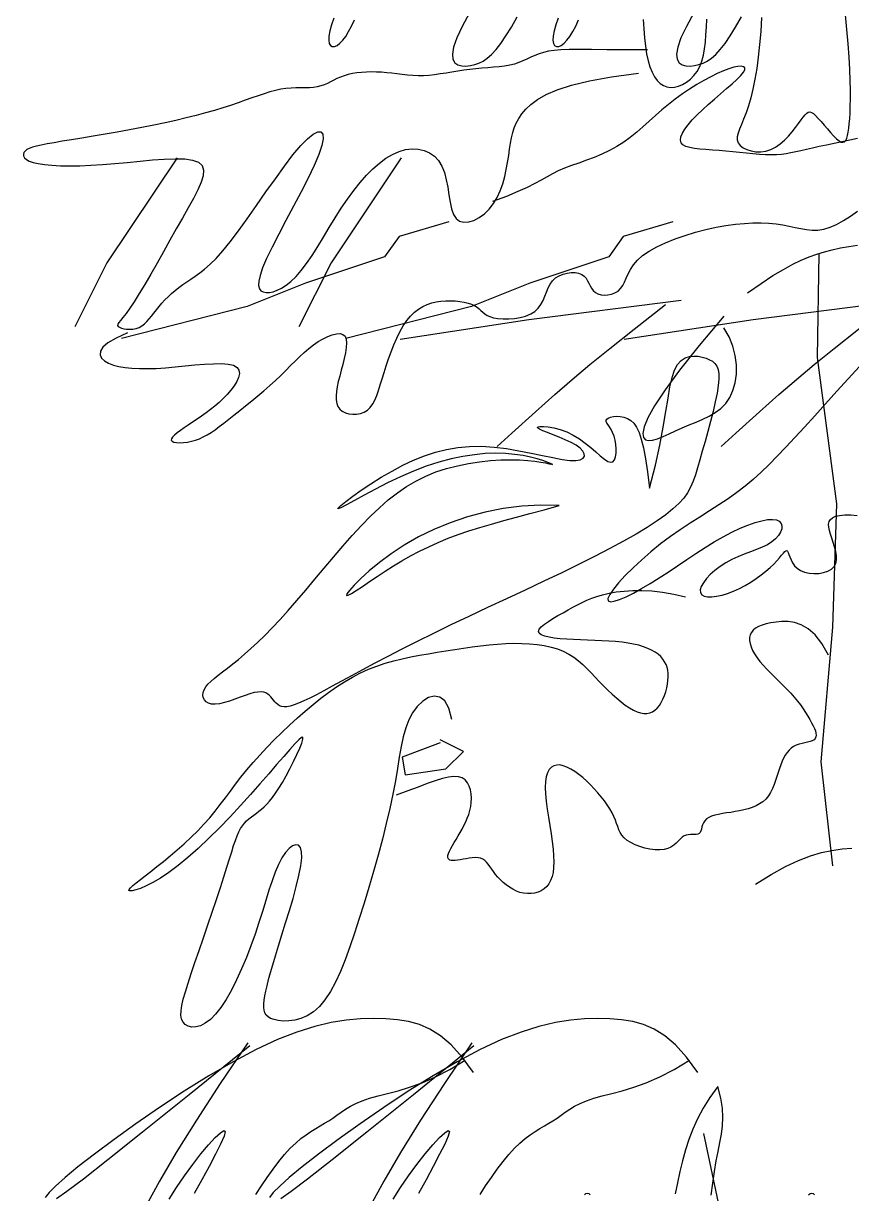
# Model space of a CAD drawing. Header units: inches. Extents: x -177 to 2825, y -2046 to -803.
# Drawn here: x 2221.1 to 2226.01, y -1225.18 to -1218.24 of the extents above; entities that cross this region are included whole.
import ezdxf

# ---------------------------------------------------------------- set-up
doc = ezdxf.new("R2010")
doc.units = ezdxf.units.IN
doc.header["$MEASUREMENT"] = 0

# ---------------------------------------------------------------- blocks, each defined once
blk = doc.blocks.new('A$C2C611E7A')
at = {"linetype": 'ByBlock'}
for points in [[(83.13, 824.41), (82.49, 822.59), (82.03, 820.97), (81.78, 819.59), (81.72, 818.47), (81.87, 817.64), (82.2, 817.1), (82.68, 816.83), (83.27, 816.85), (83.96, 817.12), (84.71, 817.67), (85.5, 818.47), (86.29, 819.51), (87.06, 820.8), (87.82, 822.29), (88.6, 823.95)], [(119.45, 825.79), (117.48, 822.21), (116.01, 819.12), (115.14, 816.65), (114.82, 814.76), (114.96, 813.38), (115.49, 812.43), (116.3, 811.86), (117.33, 811.6), (118.47, 811.57), (119.66, 811.7), (120.81, 811.95), (121.93, 812.34), (123.05, 812.9), (124.17, 813.67), (125.33, 814.69), (126.53, 816.01), (127.81, 817.64), (129.17, 819.64), (130.64, 822.03), (132.2, 824.74)], [(165.91, 824), (166.06, 821.52), (166.26, 819.15), (166.51, 816.92), (166.84, 814.87), (167.24, 813), (167.72, 811.36), (168.28, 809.93), (168.93, 808.71), (169.65, 807.72), (170.44, 806.93), (171.31, 806.36), (172.24, 806), (173.23, 805.84), (174.28, 805.9), (175.37, 806.15), (176.46, 806.6), (177.53, 807.23), (178.56, 808.03), (179.5, 809.01), (180.34, 810.15), (181.05, 811.44), (181.61, 812.88), (182.04, 814.46), (182.35, 816.17), (182.57, 818), (182.72, 819.95), (182.83, 822.01), (182.92, 824.16)], [(197.61, 824.59), (197.38, 820.84), (197.08, 817.3), (196.71, 813.98), (196.29, 810.89), (195.81, 808.03), (195.28, 805.4), (194.7, 803.02), (194.09, 800.9), (193.44, 799.02), (192.8, 797.37), (192.2, 795.93), (191.69, 794.68), (191.31, 793.58), (191.1, 792.62), (191.1, 791.77), (191.35, 791), (191.88, 790.3), (192.66, 789.69), (193.64, 789.19), (194.79, 788.82), (196.05, 788.61), (197.38, 788.58), (198.74, 788.77), (200.08, 789.18), (201.37, 789.83), (202.59, 790.69), (203.74, 791.7), (204.81, 792.81), (205.79, 793.96), (206.68, 795.09), (207.48, 796.16), (208.17, 797.12), (208.75, 797.91), (209.25, 798.53), (209.7, 798.97), (210.12, 799.22), (210.54, 799.28), (210.99, 799.15), (211.49, 798.82), (212.08, 798.29), (212.76, 797.56), (213.53, 796.68), (214.35, 795.71), (215.21, 794.71), (216.06, 793.73), (216.88, 792.84), (217.65, 792.08), (218.33, 791.52), (218.92, 791.21), (219.4, 791.14), (219.8, 791.29), (220.13, 791.65), (220.39, 792.21), (220.61, 792.95), (220.79, 793.85), (220.94, 794.91), (221.08, 796.1), (221.2, 797.46), (221.3, 799.01), (221.36, 800.78), (221.39, 802.8), (221.38, 805.11), (221.32, 807.71), (221.2, 810.66), (221.02, 813.96), (220.78, 817.54), (220.47, 821.35), (220.09, 825.29)], [(143.14, 824.41), (142.5, 822.59), (142.05, 820.97), (141.79, 819.59), (141.74, 818.47), (141.89, 817.64), (142.21, 817.1), (142.69, 816.83), (143.29, 816.85), (143.98, 817.12), (144.73, 817.67), (145.51, 818.47), (146.3, 819.51), (147.07, 820.8), (147.84, 822.29), (148.61, 823.95)], [(179.46, 825.79), (177.49, 822.21), (176.02, 819.12), (175.15, 816.65), (174.83, 814.76), (174.98, 813.38), (175.5, 812.43), (176.32, 811.86), (177.34, 811.6), (178.49, 811.57), (179.67, 811.7), (180.82, 811.95), (181.95, 812.34), (183.06, 812.9), (184.19, 813.67), (185.34, 814.69), (186.55, 816.01), (187.82, 817.64), (189.19, 819.64), (190.66, 822.03), (192.21, 824.74)], [(167.05, 815.88), (161.13, 815.9), (156.19, 815.93), (152.11, 815.97), (148.78, 815.99), (146.08, 815.98), (143.9, 815.91), (142.1, 815.78), (140.59, 815.56), (139.24, 815.24), (138.02, 814.85), (136.9, 814.39), (135.83, 813.91), (134.78, 813.41), (133.73, 812.93), (132.64, 812.49), (131.46, 812.11), (130.19, 811.81), (128.82, 811.57), (127.37, 811.39), (125.86, 811.25), (124.3, 811.12), (122.7, 810.99), (121.09, 810.85), (119.47, 810.68), (117.86, 810.46), (116.27, 810.21), (114.69, 809.95), (113.13, 809.68), (111.59, 809.44), (110.07, 809.23), (108.56, 809.07), (107.09, 808.98), (105.63, 808.98), (104.2, 809.04), (102.78, 809.15), (101.38, 809.29), (100, 809.46), (98.62, 809.63), (97.25, 809.78), (95.88, 809.9), (94.51, 809.97), (93.15, 809.99), (91.82, 809.96), (90.52, 809.88), (89.26, 809.74), (88.05, 809.55), (86.91, 809.3), (85.84, 808.98), (84.85, 808.62), (83.93, 808.21), (83.06, 807.77), (82.21, 807.34), (81.36, 806.93), (80.5, 806.55), (79.61, 806.23), (78.67, 805.99), (77.66, 805.84), (76.57, 805.76), (75.43, 805.73), (74.22, 805.71), (72.96, 805.69), (71.65, 805.64), (70.29, 805.53), (68.89, 805.34), (67.46, 805.04), (65.97, 804.65), (64.43, 804.17), (62.82, 803.63), (61.12, 803.03), (59.34, 802.39), (57.46, 801.72), (55.47, 801.04), (53.35, 800.36), (51.11, 799.68), (48.74, 799), (46.24, 798.32), (43.61, 797.66), (40.84, 797), (37.93, 796.34), (34.87, 795.7), (31.68, 795.08), (28.4, 794.47), (25.1, 793.88), (21.84, 793.31), (18.67, 792.78), (15.66, 792.28), (12.87, 791.82), (10.37, 791.41), (8.19, 791.04), (6.32, 790.71), (4.76, 790.4), (3.46, 790.11), (2.4, 789.81), (1.57, 789.5), (0.93, 789.17), (0.46, 788.8), (0.14, 788.39), (0, 787.95), (0.05, 787.48), (0.31, 787.01), (0.81, 786.56), (1.58, 786.13), (2.62, 785.75), (3.98, 785.42), (5.65, 785.16), (7.63, 784.98), (9.89, 784.87), (12.4, 784.83), (15.14, 784.87), (18.07, 784.98), (21.18, 785.16), (24.44, 785.42), (27.81, 785.74), (31.21, 786.08), (34.54, 786.4), (37.71, 786.64), (40.62, 786.75), (43.18, 786.68), (45.29, 786.39), (46.86, 785.81), (47.83, 784.91), (48.23, 783.71), (48.13, 782.2), (47.6, 780.42), (46.71, 778.38), (45.53, 776.09), (44.12, 773.57), (42.56, 770.84), (40.91, 767.92), (39.21, 764.88), (37.48, 761.81), (35.77, 758.76), (34.1, 755.83), (32.5, 753.08), (31.01, 750.59), (29.66, 748.44), (28.47, 746.69), (27.46, 745.3), (26.63, 744.22), (25.99, 743.41), (25.54, 742.82), (25.28, 742.38), (25.21, 742.06), (25.36, 741.8), (25.7, 741.57), (26.21, 741.36), (26.87, 741.19), (27.62, 741.09), (28.44, 741.05), (29.3, 741.11), (30.15, 741.26), (30.96, 741.54), (31.71, 741.95), (32.4, 742.47), (33.05, 743.1), (33.68, 743.8), (34.3, 744.58), (34.94, 745.4), (35.6, 746.26), (36.31, 747.14), (37.07, 748.02), (37.89, 748.89), (38.76, 749.76), (39.68, 750.61), (40.64, 751.44), (41.64, 752.25), (42.67, 753.03), (43.74, 753.78), (44.83, 754.51), (45.97, 755.27), (47.19, 756.13), (48.51, 757.17), (49.96, 758.45), (51.56, 760.04), (53.35, 762.02), (55.34, 764.46), (57.54, 767.38), (59.92, 770.68), (62.41, 774.22), (64.93, 777.83), (67.44, 781.39), (69.87, 784.74), (72.16, 787.74), (74.24, 790.24), (76.05, 792.11), (77.58, 793.35), (78.78, 793.96), (79.63, 793.95), (80.11, 793.33), (80.2, 792.1), (79.85, 790.29), (79.06, 787.89), (77.81, 784.94), (76.2, 781.56), (74.34, 777.89), (72.33, 774.06), (70.29, 770.22), (68.34, 766.51), (66.57, 763.06), (65.11, 760.03), (64.04, 757.51), (63.35, 755.49), (63, 753.92), (62.95, 752.74), (63.16, 751.9), (63.59, 751.35), (64.21, 751.04), (64.98, 750.92), (65.87, 750.94), (66.85, 751.12), (67.93, 751.48), (69.09, 752.04), (70.32, 752.83), (71.62, 753.86), (72.97, 755.17), (74.37, 756.77), (75.8, 758.68), (77.27, 760.85), (78.78, 763.21), (80.32, 765.71), (81.88, 768.29), (83.48, 770.89), (85.1, 773.45), (86.75, 775.91), (88.43, 778.22), (90.12, 780.36), (91.83, 782.31), (93.56, 784.05), (95.3, 785.57), (97.05, 786.86), (98.81, 787.9), (100.57, 788.67), (102.32, 789.17), (104.05, 789.38), (105.71, 789.31), (107.28, 788.97), (108.73, 788.34), (110.03, 787.43), (111.14, 786.24), (112.04, 784.77), (112.71, 783.03), (113.2, 781.11), (113.57, 779.08), (113.88, 777.05), (114.2, 775.11), (114.59, 773.34), (115.11, 771.84), (115.82, 770.71), (116.77, 770), (117.92, 769.71), (119.21, 769.8), (120.59, 770.23), (122.01, 770.98), (123.39, 772.01), (124.69, 773.27), (125.86, 774.74), (126.84, 776.38), (127.65, 778.16), (128.31, 780.02), (128.84, 781.94), (129.27, 783.86), (129.62, 785.76), (129.9, 787.6), (130.16, 789.32), (130.4, 790.92), (130.67, 792.38), (130.98, 793.76), (131.39, 795.05), (131.91, 796.3), (132.59, 797.53), (133.45, 798.75), (134.53, 800), (135.87, 801.29), (137.62, 802.6), (139.91, 803.92), (142.89, 805.21), (146.72, 806.45), (151.53, 807.62), (157.47, 808.69), (164.7, 809.64)], [(27.83, 740.11), (24.79, 738.7), (22.64, 737.4), (21.28, 736.21), (20.61, 735.14), (20.52, 734.17), (20.93, 733.33), (21.73, 732.59), (22.81, 731.97), (24.11, 731.47), (25.58, 731.07), (27.23, 730.79), (29.06, 730.6), (31.06, 730.5), (33.22, 730.5), (35.53, 730.58), (38, 730.74), (40.6, 730.96), (43.27, 731.22), (45.93, 731.48), (48.49, 731.7), (50.89, 731.83), (53.03, 731.85), (54.84, 731.72), (56.25, 731.39), (57.19, 730.84), (57.69, 730.09), (57.81, 729.19), (57.6, 728.16), (57.12, 727.05), (56.41, 725.89), (55.54, 724.72), (54.55, 723.57), (53.5, 722.48), (52.39, 721.44), (51.25, 720.46), (50.07, 719.52), (48.88, 718.63), (47.68, 717.77), (46.48, 716.95), (45.3, 716.15), (44.14, 715.39), (43.05, 714.65), (42.04, 713.95), (41.16, 713.3), (40.44, 712.71), (39.91, 712.18), (39.61, 711.72), (39.56, 711.34), (39.8, 711.04), (40.29, 710.82), (40.98, 710.69), (41.85, 710.65), (42.83, 710.69), (43.89, 710.82), (44.99, 711.04), (46.08, 711.34), (47.14, 711.72), (48.16, 712.19), (49.18, 712.75), (50.22, 713.4), (51.29, 714.14), (52.42, 714.98), (53.63, 715.91), (54.95, 716.93), (56.37, 718.05), (57.89, 719.26), (59.48, 720.53), (61.1, 721.85), (62.74, 723.21), (64.37, 724.59), (65.95, 725.97), (67.46, 727.35), (68.88, 728.7), (70.22, 730.03), (71.5, 731.31), (72.74, 732.54), (73.95, 733.72), (75.16, 734.84), (76.38, 735.89), (77.63, 736.85), (78.92, 737.73), (80.22, 738.5), (81.49, 739.13), (82.69, 739.59), (83.8, 739.85), (84.76, 739.89), (85.54, 739.68), (86.1, 739.2), (86.42, 738.42), (86.52, 737.38), (86.44, 736.14), (86.21, 734.74), (85.89, 733.23), (85.49, 731.65), (85.08, 730.07), (84.67, 728.52), (84.3, 727.05), (84.01, 725.67), (83.8, 724.39), (83.69, 723.22), (83.7, 722.15), (83.86, 721.2), (84.17, 720.37), (84.67, 719.67), (85.34, 719.1), (86.18, 718.68), (87.12, 718.4), (88.14, 718.27), (89.18, 718.3), (90.22, 718.5), (91.2, 718.86), (92.1, 719.41), (92.86, 720.13), (93.52, 721.03), (94.09, 722.09), (94.61, 723.3), (95.08, 724.65), (95.54, 726.13), (96.02, 727.73), (96.53, 729.43), (97.1, 731.23), (97.72, 733.09), (98.41, 734.97), (99.15, 736.84), (99.95, 738.65), (100.8, 740.36), (101.7, 741.95), (102.65, 743.36), (103.66, 744.58), (104.7, 745.61), (105.79, 746.45), (106.92, 747.14), (108.09, 747.68), (109.29, 748.09), (110.52, 748.38), (111.78, 748.57), (113.06, 748.68), (114.34, 748.7), (115.6, 748.65), (116.81, 748.52), (117.96, 748.33), (119.02, 748.08), (119.96, 747.77), (120.77, 747.4), (121.44, 746.99), (121.99, 746.54), (122.49, 746.08), (122.97, 745.63), (123.5, 745.19), (124.13, 744.78), (124.9, 744.43), (125.86, 744.15), (127.04, 743.95), (128.41, 743.84), (129.9, 743.85), (131.45, 743.97), (132.98, 744.22), (134.45, 744.6), (135.79, 745.14), (136.94, 745.84), (137.84, 746.7), (138.55, 747.69), (139.11, 748.77), (139.58, 749.89), (140.01, 751.02), (140.46, 752.12), (140.98, 753.14), (141.63, 754.04), (142.45, 754.79), (143.4, 755.39), (144.45, 755.82), (145.54, 756.11), (146.63, 756.24), (147.68, 756.22), (148.63, 756.05), (149.45, 755.73), (150.1, 755.28), (150.61, 754.71), (151.02, 754.06), (151.37, 753.37), (151.72, 752.68), (152.09, 752.02), (152.54, 751.42), (153.1, 750.92), (153.81, 750.54), (154.64, 750.31), (155.54, 750.22), (156.49, 750.26), (157.44, 750.46), (158.34, 750.81), (159.17, 751.3), (159.88, 751.96), (160.45, 752.77), (160.92, 753.71), (161.38, 754.76), (161.88, 755.9), (162.5, 757.09), (163.31, 758.33), (164.36, 759.58), (165.75, 760.81), (167.49, 762.01), (169.57, 763.16), (171.92, 764.25), (174.46, 765.27), (177.15, 766.2), (179.91, 767.04), (182.7, 767.76), (185.43, 768.36), (188.06, 768.83), (190.58, 769.18), (192.99, 769.4), (195.29, 769.52), (197.46, 769.53), (199.52, 769.44), (201.47, 769.27), (203.29, 769.01), (204.99, 768.69), (206.6, 768.34), (208.15, 768.02), (209.66, 767.76), (211.16, 767.62), (212.69, 767.64), (214.27, 767.87), (215.93, 768.36), (217.69, 769.14), (219.53, 770.16), (221.4, 771.38), (223.28, 772.72)], [(223.26, 792.15), (221.19, 791.72), (219.09, 791.28), (217, 790.84), (214.97, 790.41), (213.03, 789.99), (211.24, 789.58), (209.61, 789.21), (208.13, 788.86), (206.76, 788.55), (205.45, 788.28), (204.18, 788.06), (202.9, 787.9), (201.57, 787.8), (200.16, 787.76), (198.63, 787.8), (197.01, 787.89), (195.3, 788.03), (193.53, 788.2), (191.71, 788.39), (189.87, 788.59), (188.03, 788.77), (186.21, 788.93), (184.43, 789.07), (182.72, 789.19), (181.11, 789.32), (179.66, 789.49), (178.39, 789.72), (177.34, 790.03), (176.54, 790.46), (176.04, 791.02), (175.86, 791.73), (175.99, 792.58), (176.39, 793.57), (177.05, 794.66), (177.95, 795.86), (179.05, 797.13), (180.33, 798.48), (181.78, 799.87), (183.35, 801.3), (184.99, 802.74), (186.64, 804.15), (188.23, 805.52), (189.7, 806.8), (190.98, 807.98), (192.01, 809.02), (192.73, 809.9), (193.08, 810.58), (193.08, 811.07), (192.77, 811.38), (192.16, 811.51), (191.29, 811.46), (190.18, 811.23), (188.87, 810.84), (187.38, 810.29), (185.75, 809.57), (184, 808.72), (182.16, 807.73), (180.26, 806.62), (178.33, 805.42), (176.4, 804.12), (174.5, 802.74), (172.65, 801.3), (170.88, 799.82), (169.17, 798.31), (167.5, 796.79), (165.84, 795.3), (164.17, 793.85), (162.46, 792.46), (160.69, 791.16), (158.84, 789.98), (156.88, 788.92), (154.85, 787.97), (152.79, 787.11), (150.72, 786.33), (148.69, 785.59), (146.74, 784.89), (144.89, 784.18), (143.19, 783.47), (141.65, 782.71), (140.17, 781.91), (138.62, 781.04), (136.89, 780.1), (134.84, 779.06), (132.36, 777.92), (129.32, 776.66), (125.6, 775.26)], [(41.13, 786.98), (22.36, 758.86), (13.75, 741.67)], [(101.14, 786.98), (82.37, 758.86), (73.77, 741.67)], [(113.86, 769.79), (100.57, 765.89), (96.66, 760.42), (75.54, 753.39), (59.9, 747.14), (26.27, 738.55)], [(173.88, 769.79), (160.58, 765.89), (156.67, 760.42), (135.56, 753.39), (119.91, 747.14), (86.28, 738.55)], [(193.8, 750.84), (197.46, 753.34), (200.65, 755.41), (203.47, 757.1), (205.97, 758.47), (208.24, 759.57), (210.36, 760.45), (212.39, 761.18), (214.43, 761.8), (216.52, 762.36), (218.69, 762.85), (220.94, 763.26), (223.27, 763.58)], [(216.67, 597.28), (213.58, 625.14), (216.67, 661.25), (217.71, 694.27), (212.54, 733.48), (213.06, 761.38)], [(223.78, 731.11), (220.79, 727.79), (217.76, 724.43), (214.76, 721.11), (211.84, 717.89), (209.06, 714.84), (206.49, 712.03), (204.08, 709.43), (201.8, 707.04), (199.62, 704.82), (197.48, 702.76), (195.35, 700.83), (193.19, 699.01), (190.96, 697.28), (188.62, 695.61), (186.18, 693.98), (183.67, 692.36), (181.1, 690.73), (178.48, 689.06), (175.85, 687.32), (173.21, 685.49), (170.58, 683.54), (168, 681.46), (165.52, 679.3), (163.2, 677.14), (161.12, 675.06), (159.34, 673.12), (157.93, 671.41), (156.95, 669.99), (156.48, 668.93), (156.56, 668.3), (157.15, 668.06), (158.18, 668.19), (159.59, 668.65), (161.33, 669.39), (163.31, 670.37), (165.49, 671.57), (167.8, 672.93), (170.18, 674.42), (172.61, 676.01), (175.07, 677.66), (177.55, 679.32), (180.03, 680.97), (182.49, 682.57), (184.92, 684.07), (187.3, 685.45), (189.61, 686.67), (191.83, 687.72), (193.93, 688.59), (195.87, 689.28), (197.64, 689.76), (199.2, 690.05), (200.52, 690.12), (201.58, 689.97), (202.35, 689.6), (202.83, 689.05), (203.04, 688.35), (202.99, 687.54), (202.69, 686.66), (202.14, 685.77), (201.36, 684.88), (200.36, 684.06), (199.15, 683.32), (197.76, 682.65), (196.25, 682.02), (194.63, 681.41), (192.96, 680.78), (191.27, 680.1), (189.61, 679.35), (188, 678.49), (186.48, 677.52), (185.1, 676.46), (183.87, 675.35), (182.84, 674.23), (182.02, 673.15), (181.46, 672.14), (181.18, 671.24), (181.21, 670.5), (181.57, 669.94), (182.23, 669.57), (183.14, 669.38), (184.27, 669.36), (185.58, 669.51), (187.01, 669.81), (188.52, 670.26), (190.08, 670.84), (191.65, 671.56), (193.19, 672.38), (194.69, 673.28), (196.14, 674.23), (197.49, 675.22), (198.75, 676.22), (199.89, 677.21), (200.88, 678.15), (201.72, 679.02), (202.41, 679.82), (202.97, 680.5), (203.43, 681.06), (203.79, 681.47), (204.09, 681.72), (204.33, 681.78), (204.54, 681.63), (204.73, 681.26), (204.93, 680.71), (205.18, 680.04), (205.49, 679.28), (205.91, 678.49), (206.45, 677.71), (207.14, 677), (208.02, 676.41), (209.09, 675.97), (210.31, 675.69), (211.62, 675.58), (212.94, 675.63), (214.21, 675.84), (215.36, 676.21), (216.34, 676.75), (217.07, 677.45), (217.51, 678.31), (217.69, 679.3), (217.66, 680.39), (217.46, 681.54), (217.15, 682.72), (216.78, 683.91), (216.39, 685.06), (216.03, 686.15), (215.75, 687.14), (215.58, 688.04), (215.54, 688.83), (215.68, 689.52), (216.01, 690.1), (216.57, 690.57), (217.38, 690.94), (218.47, 691.19), (219.85, 691.32), (221.46, 691.32), (223.21, 691.14)], [(176.04, 748.75), (135.29, 743.54), (100.82, 738.32)], [(126.79, 709.65), (130.74, 713.24), (137.04, 718.95), (142.24, 723.58), (146.91, 727.62), (151.64, 731.57), (156.99, 735.91), (163.53, 741.12), (171.86, 747.71)], [(236.05, 748.75), (195.31, 743.54), (160.83, 738.32)], [(186.81, 709.65), (190.75, 713.24), (197.05, 718.95), (202.26, 723.58), (206.93, 727.62), (211.65, 731.57), (217, 735.91), (223.55, 741.12), (231.87, 747.71)], [(187.53, 744.58), (180.86, 736.68), (175.66, 730.13), (171.75, 724.8), (168.97, 720.56), (167.17, 717.29), (166.19, 714.87), (165.86, 713.16), (166.02, 712.06), (166.54, 711.44), (167.36, 711.22), (168.44, 711.34), (169.73, 711.73), (171.22, 712.33), (172.84, 713.06), (174.58, 713.86), (176.38, 714.67), (178.22, 715.43), (180.06, 716.16), (181.86, 716.93), (183.59, 717.77), (185.21, 718.72), (186.69, 719.84), (188, 721.17), (189.09, 722.75), (189.95, 724.62), (190.54, 726.74), (190.85, 729.04), (190.86, 731.48), (190.55, 734), (189.9, 736.54), (188.9, 739.04), (187.53, 741.45)], [(167.64, 698.51), (169.19, 704.61), (170.38, 710.04), (171.29, 714.83), (171.99, 719.01), (172.56, 722.59), (173.08, 725.62), (173.63, 728.1), (174.28, 730.08), (175.1, 731.58), (176.07, 732.66), (177.14, 733.36), (178.28, 733.75), (179.45, 733.88), (180.61, 733.81), (181.72, 733.59), (182.76, 733.27), (183.67, 732.9), (184.46, 732.46), (185.1, 731.9), (185.61, 731.19), (185.96, 730.28), (186.15, 729.13), (186.17, 727.71), (186.01, 725.98), (185.68, 723.91), (185.2, 721.57), (184.61, 719.03), (183.93, 716.36), (183.2, 713.66), (182.46, 710.99), (181.73, 708.43), (181.06, 706.06), (180.46, 703.94), (179.89, 702.05), (179.29, 700.33), (178.6, 698.75), (177.78, 697.27), (176.75, 695.83), (175.48, 694.39), (173.89, 692.91), (171.95, 691.35), (169.65, 689.71), (167, 687.98), (164, 686.17), (160.67, 684.27), (157.01, 682.29), (153.03, 680.22), (148.73, 678.07), (144.15, 675.83), (139.33, 673.53), (134.35, 671.19), (129.3, 668.82), (124.23, 666.46), (119.24, 664.12), (114.39, 661.82), (109.76, 659.58), (105.41, 657.43), (101.34, 655.37), (97.56, 653.41), (94.05, 651.56), (90.81, 649.82), (87.84, 648.21), (85.11, 646.73), (82.65, 645.39), (80.42, 644.19), (78.42, 643.14), (76.64, 642.24), (75.07, 641.48), (73.68, 640.87), (72.47, 640.41), (71.42, 640.09), (70.52, 639.92), (69.76, 639.89), (69.11, 639.99), (68.55, 640.2), (68.08, 640.49), (67.67, 640.85), (67.3, 641.26), (66.95, 641.69), (66.61, 642.13), (66.26, 642.56), (65.88, 642.96), (65.44, 643.31), (64.93, 643.6), (64.33, 643.8), (63.62, 643.89), (62.78, 643.86), (61.79, 643.7), (60.64, 643.38), (59.35, 642.95), (57.99, 642.45), (56.57, 641.94), (55.16, 641.44), (53.8, 641.02), (52.51, 640.72), (51.36, 640.57), (50.37, 640.62), (49.55, 640.85), (48.91, 641.23), (48.44, 641.74), (48.15, 642.35), (48.04, 643.02), (48.11, 643.74), (48.36, 644.48), (48.79, 645.21), (49.4, 645.94), (50.17, 646.69), (51.08, 647.49), (52.14, 648.34), (53.33, 649.25), (54.64, 650.26), (56.05, 651.38), (57.57, 652.61), (59.18, 653.98), (60.89, 655.5), (62.7, 657.17), (64.61, 659.02), (66.61, 661.04), (68.71, 663.27), (70.91, 665.7), (73.21, 668.34), (75.58, 671.14), (78.02, 674.06), (80.49, 677.04), (83, 680.03), (85.51, 682.96), (88, 685.8), (90.47, 688.48), (92.89, 690.97), (95.29, 693.25), (97.68, 695.33), (100.1, 697.21), (102.55, 698.89), (105.08, 700.38), (107.69, 701.69), (110.41, 702.81), (113.26, 703.74), (116.19, 704.5), (119.15, 705.11), (122.11, 705.56), (125, 705.87), (127.79, 706.05), (130.41, 706.11), (132.83, 706.06), (135, 705.92), (136.89, 705.71), (138.49, 705.47), (139.79, 705.23), (140.76, 705.02), (141.39, 704.87), (141.67, 704.82), (141.56, 704.89), (141.08, 705.11), (140.23, 705.45), (139.05, 705.86), (137.56, 706.32), (135.78, 706.78), (133.76, 707.2), (131.5, 707.53), (129.05, 707.75), (126.43, 707.82), (123.64, 707.72), (120.72, 707.44), (117.66, 706.97), (114.49, 706.31), (111.21, 705.45), (107.85, 704.37), (104.41, 703.07), (100.93, 701.55), (97.5, 699.9), (94.23, 698.23), (91.23, 696.62), (88.62, 695.18), (86.51, 694.02), (85, 693.23), (84.21, 692.91), (84.22, 693.13), (84.95, 693.84), (86.3, 694.93), (88.17, 696.33), (90.45, 697.93), (93.03, 699.65), (95.81, 701.39), (98.68, 703.07), (101.56, 704.6), (104.44, 705.95), (107.34, 707.12), (110.28, 708.09), (113.26, 708.85), (116.31, 709.38), (119.44, 709.67), (122.66, 709.71), (125.98, 709.48), (129.34, 709.06), (132.66, 708.5), (135.88, 707.87), (138.92, 707.23), (141.71, 706.65), (144.18, 706.19), (146.26, 705.93), (147.89, 705.91), (149.07, 706.1), (149.83, 706.49), (150.18, 707.02), (150.15, 707.67), (149.76, 708.4), (149.02, 709.18), (147.95, 709.97), (146.6, 710.73), (145.04, 711.47), (143.4, 712.16), (141.78, 712.8), (140.28, 713.38), (139.02, 713.88), (138.11, 714.31), (137.65, 714.65), (137.73, 714.89), (138.28, 715.03), (139.23, 715.03), (140.51, 714.9), (142.02, 714.61), (143.68, 714.16), (145.43, 713.53), (147.17, 712.7), (148.84, 711.68), (150.41, 710.54), (151.87, 709.34), (153.21, 708.18), (154.43, 707.12), (155.51, 706.26), (156.44, 705.66), (157.21, 705.41), (157.81, 705.56), (158.25, 706.07), (158.54, 706.86), (158.69, 707.85), (158.71, 708.98), (158.62, 710.17), (158.42, 711.35), (158.12, 712.44), (157.74, 713.39), (157.32, 714.2), (156.89, 714.88), (156.51, 715.45), (156.2, 715.93), (156.01, 716.34), (155.99, 716.69), (156.16, 717), (156.57, 717.27), (157.18, 717.5), (157.95, 717.66), (158.83, 717.73), (159.78, 717.68), (160.76, 717.49), (161.72, 717.14), (162.62, 716.61), (163.42, 715.86), (164.14, 714.82), (164.79, 713.43), (165.39, 711.61), (165.96, 709.28), (166.51, 706.37), (167.06, 702.81), (167.64, 698.51)], [(143.39, 693.82), (138.39, 693.92), (133.4, 693.64), (128.45, 693), (123.58, 692.04), (118.84, 690.78), (114.27, 689.23), (109.9, 687.44), (105.78, 685.42), (101.95, 683.21), (98.44, 680.9), (95.31, 678.57), (92.58, 676.33), (90.3, 674.27), (88.51, 672.49), (87.25, 671.07), (86.56, 670.13), (86.46, 669.71), (86.9, 669.78), (87.81, 670.26), (89.11, 671.09), (90.74, 672.17), (92.62, 673.44), (94.68, 674.82), (96.85, 676.24), (99.07, 677.64), (101.34, 679), (103.66, 680.31), (106.04, 681.57), (108.5, 682.79), (111.04, 683.94), (113.67, 685.04), (116.41, 686.07), (119.25, 687.05), (122.22, 687.97), (125.32, 688.87), (128.58, 689.78), (132, 690.7), (135.6, 691.67), (139.39, 692.7), (143.39, 693.82)], [(114.67, 636.54), (113.9, 639.51), (112.8, 641.46), (111.47, 642.51), (109.99, 642.77), (108.43, 642.36), (106.89, 641.41), (105.44, 640.01), (104.18, 638.3), (103.15, 636.37), (102.34, 634.23), (101.68, 631.86), (101.12, 629.28), (100.62, 626.45), (100.12, 623.39), (99.56, 620.07), (98.9, 616.49), (98.09, 612.66), (97.15, 608.61), (96.09, 604.41), (94.94, 600.12), (93.72, 595.79), (92.47, 591.48), (91.18, 587.25), (89.9, 583.16), (88.64, 579.26), (87.39, 575.58), (86.13, 572.15), (84.85, 568.99), (83.54, 566.13), (82.17, 563.59), (80.73, 561.41), (79.22, 559.6), (77.61, 558.18), (75.95, 557.12), (74.27, 556.39), (72.62, 555.93), (71.03, 555.72), (69.56, 555.7), (68.23, 555.83), (67.09, 556.08), (66.18, 556.41), (65.48, 556.82), (64.96, 557.32), (64.62, 557.9), (64.42, 558.59), (64.34, 559.38), (64.37, 560.28), (64.49, 561.29), (64.66, 562.43), (64.91, 563.71), (65.24, 565.17), (65.64, 566.82), (66.14, 568.69), (66.74, 570.81), (67.45, 573.19), (68.27, 575.87), (69.2, 578.84), (70.2, 582.03), (71.21, 585.31), (72.18, 588.58), (73.05, 591.74), (73.77, 594.67), (74.28, 597.28), (74.52, 599.44), (74.47, 601.07), (74.15, 602.18), (73.6, 602.8), (72.88, 602.95), (72.03, 602.66), (71.1, 601.96), (70.13, 600.88), (69.18, 599.44), (68.28, 597.67), (67.42, 595.6), (66.58, 593.28), (65.74, 590.73), (64.89, 587.99), (63.99, 585.1), (63.04, 582.09), (62.01, 579), (60.89, 575.86), (59.68, 572.73), (58.41, 569.67), (57.07, 566.74), (55.7, 564), (54.29, 561.51), (52.87, 559.33), (51.45, 557.51), (50.04, 556.11), (48.67, 555.1), (47.37, 554.45), (46.16, 554.13), (45.06, 554.1), (44.1, 554.33), (43.31, 554.78), (42.72, 555.43), (42.34, 556.25), (42.17, 557.25), (42.19, 558.45), (42.41, 559.89), (42.8, 561.58), (43.36, 563.56), (44.07, 565.84), (44.93, 568.45), (45.92, 571.4), (47.01, 574.6), (48.17, 577.99), (49.35, 581.45), (50.53, 584.91), (51.66, 588.28), (52.72, 591.46), (53.67, 594.36), (54.48, 596.92), (55.17, 599.14), (55.76, 601.06), (56.27, 602.71), (56.74, 604.12), (57.19, 605.33), (57.63, 606.36), (58.1, 607.25), (58.61, 608.03), (59.17, 608.71), (59.76, 609.33), (60.38, 609.89), (61.03, 610.41), (61.69, 610.91), (62.37, 611.41), (63.05, 611.94), (63.74, 612.5), (64.43, 613.12), (65.15, 613.83), (65.89, 614.65), (66.66, 615.62), (67.49, 616.75), (68.37, 618.08), (69.31, 619.62), (70.31, 621.38), (71.34, 623.29), (72.32, 625.22), (73.22, 627.09), (73.97, 628.78), (74.52, 630.18), (74.81, 631.2), (74.78, 631.73), (74.41, 631.68), (73.69, 631.09), (72.64, 630.01), (71.3, 628.5), (69.67, 626.62), (67.78, 624.4), (65.66, 621.92), (63.31, 619.23), (60.78, 616.38), (58.09, 613.43), (55.31, 610.45), (52.46, 607.51), (49.6, 604.66), (46.78, 601.98), (44.03, 599.52), (41.41, 597.35), (38.96, 595.53), (36.7, 594.03), (34.66, 592.83), (32.86, 591.92), (31.32, 591.26), (30.07, 590.84), (29.12, 590.62), (28.51, 590.58), (28.24, 590.71), (28.3, 590.99), (28.67, 591.43), (29.31, 592.02), (30.2, 592.75), (31.31, 593.62), (32.63, 594.64), (34.11, 595.79), (35.75, 597.08), (37.49, 598.48), (39.31, 599.98), (41.17, 601.57), (43.04, 603.22), (44.87, 604.93), (46.65, 606.67), (48.32, 608.42), (49.87, 610.18), (51.32, 611.94), (52.71, 613.72), (54.06, 615.52), (55.41, 617.34), (56.79, 619.19), (58.24, 621.07), (59.79, 623), (61.47, 624.98), (63.26, 626.98), (65.16, 629.01), (67.13, 631.03), (69.16, 633.03), (71.23, 635), (73.33, 636.91), (75.44, 638.76), (77.53, 640.52), (79.62, 642.19), (81.71, 643.76), (83.81, 645.23), (85.92, 646.59), (88.05, 647.84), (90.2, 648.96), (92.38, 649.95), (94.6, 650.82), (96.85, 651.56), (99.12, 652.21), (101.42, 652.77), (103.74, 653.26), (106.07, 653.71), (108.42, 654.12), (110.76, 654.51), (113.11, 654.9), (115.45, 655.28), (117.78, 655.64), (120.1, 655.98), (122.4, 656.27), (124.67, 656.53), (126.92, 656.72), (129.14, 656.85), (131.32, 656.91), (133.45, 656.9), (135.52, 656.79), (137.52, 656.59), (139.43, 656.3), (141.24, 655.9), (142.94, 655.4), (144.52, 654.77), (145.97, 654.03), (147.31, 653.18), (148.56, 652.24), (149.74, 651.22), (150.86, 650.15), (151.96, 649.02), (153.06, 647.87), (154.17, 646.7), (155.31, 645.53), (156.47, 644.38), (157.65, 643.27), (158.83, 642.22), (159.99, 641.25), (161.13, 640.38), (162.24, 639.63), (163.29, 639.02), (164.29, 638.56), (165.23, 638.26), (166.1, 638.11), (166.93, 638.11), (167.69, 638.25), (168.41, 638.54), (169.07, 638.97), (169.68, 639.54), (170.24, 640.24), (170.75, 641.05), (171.21, 641.94), (171.6, 642.91), (171.94, 643.91), (172.21, 644.94), (172.41, 645.96), (172.55, 646.96), (172.61, 647.91), (172.59, 648.82), (172.49, 649.68), (172.3, 650.49), (172.03, 651.26), (171.65, 651.99), (171.17, 652.69), (170.59, 653.34), (169.9, 653.96), (169.1, 654.53), (168.18, 655.07), (167.15, 655.55), (166.01, 655.99), (164.75, 656.38), (163.36, 656.71), (161.86, 656.99), (160.24, 657.2), (158.51, 657.37), (156.71, 657.49), (154.85, 657.59), (152.96, 657.67), (151.04, 657.74), (149.14, 657.81), (147.26, 657.9), (145.43, 658.01), (143.7, 658.15), (142.11, 658.33), (140.71, 658.56), (139.54, 658.85), (138.64, 659.2), (138.07, 659.61), (137.87, 660.11), (138.07, 660.69), (138.62, 661.33), (139.46, 662.04), (140.53, 662.78), (141.76, 663.55), (143.1, 664.32), (144.47, 665.09), (145.83, 665.84), (147.11, 666.55), (148.34, 667.23), (149.57, 667.86), (150.81, 668.45), (152.12, 668.99), (153.52, 669.49), (155.06, 669.94), (156.78, 670.33), (158.69, 670.66), (160.8, 670.92), (163.1, 671.07), (165.59, 671.09), (168.26, 670.95), (171.09, 670.63), (174.09, 670.11), (177.24, 669.35)], [(215.56, 653.73), (213.77, 656.82), (211.93, 659.14), (210.08, 660.79), (208.23, 661.87), (206.42, 662.48), (204.68, 662.74), (203.02, 662.74), (201.49, 662.58), (200.09, 662.36), (198.85, 662.09), (197.75, 661.76), (196.81, 661.38), (196.02, 660.93), (195.38, 660.42), (194.9, 659.85), (194.58, 659.2), (194.41, 658.48), (194.4, 657.7), (194.53, 656.85), (194.81, 655.96), (195.21, 655.02), (195.75, 654.05), (196.41, 653.06), (197.18, 652.04), (198.07, 651.01), (199.04, 649.96), (200.07, 648.91), (201.14, 647.85), (202.24, 646.79), (203.33, 645.72), (204.39, 644.65), (205.4, 643.57), (206.34, 642.5), (207.21, 641.44), (208.01, 640.39), (208.74, 639.36), (209.4, 638.36), (210, 637.4), (210.53, 636.49), (211, 635.63), (211.41, 634.83), (211.75, 634.1), (212, 633.42), (212.16, 632.82), (212.22, 632.28), (212.16, 631.81), (211.97, 631.4), (211.65, 631.08), (211.19, 630.82), (210.62, 630.61), (209.94, 630.43), (209.21, 630.26), (208.44, 630.08), (207.66, 629.87), (206.9, 629.6), (206.18, 629.25), (205.53, 628.81), (204.95, 628.28), (204.42, 627.66), (203.95, 626.96), (203.51, 626.17), (203.12, 625.32), (202.75, 624.39), (202.4, 623.39), (202.06, 622.34), (201.72, 621.25), (201.36, 620.15), (200.97, 619.05), (200.52, 617.98), (200.02, 616.97), (199.43, 616.03), (198.75, 615.19), (197.96, 614.47), (197.08, 613.86), (196.12, 613.34), (195.08, 612.91), (193.99, 612.56), (192.86, 612.26), (191.71, 612.02), (190.54, 611.81), (189.37, 611.62), (188.22, 611.45), (187.11, 611.27), (186.06, 611.07), (185.08, 610.85), (184.21, 610.58), (183.46, 610.25), (182.85, 609.85), (182.38, 609.38), (182.05, 608.84), (181.8, 608.27), (181.62, 607.71), (181.48, 607.16), (181.32, 606.67), (181.14, 606.25), (180.89, 605.95), (180.55, 605.76), (180.13, 605.68), (179.65, 605.66), (179.11, 605.67), (178.55, 605.67), (177.98, 605.64), (177.4, 605.52), (176.85, 605.3), (176.33, 604.94), (175.81, 604.47), (175.28, 603.94), (174.72, 603.38), (174.08, 602.83), (173.35, 602.33), (172.5, 601.92), (171.51, 601.65), (170.35, 601.54), (169.08, 601.58), (167.73, 601.76), (166.36, 602.06), (165.01, 602.46), (163.73, 602.95), (162.58, 603.51), (161.6, 604.12), (160.82, 604.78), (160.22, 605.47), (159.76, 606.2), (159.4, 606.97), (159.09, 607.79), (158.79, 608.65), (158.47, 609.55), (158.08, 610.5), (157.59, 611.5), (156.99, 612.54), (156.31, 613.61), (155.54, 614.69), (154.7, 615.77), (153.79, 616.86), (152.83, 617.93), (151.82, 618.97), (150.78, 619.97), (149.71, 620.92), (148.64, 621.79), (147.57, 622.56), (146.52, 623.22), (145.5, 623.75), (144.52, 624.11), (143.61, 624.31), (142.77, 624.3), (142.01, 624.1), (141.34, 623.69), (140.77, 623.07), (140.32, 622.23), (139.98, 621.16), (139.77, 619.86), (139.7, 618.32), (139.77, 616.54), (139.95, 614.58), (140.22, 612.48), (140.55, 610.29), (140.9, 608.08), (141.24, 605.88), (141.55, 603.77), (141.79, 601.78), (141.93, 599.97), (141.98, 598.33), (141.92, 596.86), (141.77, 595.55), (141.51, 594.39), (141.14, 593.38), (140.67, 592.5), (140.09, 591.76), (139.4, 591.13), (138.62, 590.63), (137.76, 590.25), (136.85, 590), (135.89, 589.86), (134.9, 589.85), (133.91, 589.96), (132.92, 590.19), (131.96, 590.54), (131.02, 591), (130.13, 591.55), (129.27, 592.16), (128.47, 592.83), (127.72, 593.54), (127.03, 594.27), (126.4, 595.01), (125.85, 595.73), (125.35, 596.43), (124.88, 597.09), (124.43, 597.7), (123.97, 598.23), (123.49, 598.69), (122.96, 599.05), (122.36, 599.31), (121.69, 599.45), (120.95, 599.48), (120.16, 599.44), (119.35, 599.34), (118.53, 599.2), (117.72, 599.05), (116.95, 598.9), (116.24, 598.79), (115.59, 598.71), (115.02, 598.7), (114.54, 598.74), (114.15, 598.85), (113.86, 599.04), (113.67, 599.3), (113.59, 599.65), (113.63, 600.09), (113.79, 600.62), (114.05, 601.25), (114.4, 601.94), (114.82, 602.71), (115.3, 603.53), (115.81, 604.39), (116.35, 605.29), (116.89, 606.21), (117.42, 607.14), (117.92, 608.09), (118.4, 609.06), (118.83, 610.05), (119.2, 611.06), (119.51, 612.1), (119.74, 613.17), (119.89, 614.28), (119.93, 615.41), (119.87, 616.55), (119.68, 617.64), (119.36, 618.66), (118.88, 619.56), (118.25, 620.3), (117.43, 620.86), (116.43, 621.18), (115.23, 621.25), (113.81, 621.07), (112.15, 620.67), (110.25, 620.07), (108.08, 619.31), (105.63, 618.4), (102.88, 617.36), (99.81, 616.23)], [(111.54, 630.29), (101.38, 626.39), (102.16, 621.7), (113.11, 623.26), (117.8, 627.95), (111.54, 631.08)], [(195.94, 592.36), (200.16, 595.01), (203.98, 597.12), (207.46, 598.75), (210.67, 599.97), (213.64, 600.84), (216.45, 601.43), (219.14, 601.81), (221.78, 602.05)], [(120.49, 541.9), (117.45, 546.05), (114.53, 549.31), (111.66, 551.77), (108.83, 553.56), (105.99, 554.79), (103.09, 555.58), (100.1, 556.03), (96.98, 556.26), (93.7, 556.36), (90.2, 556.28), (86.44, 555.95), (82.38, 555.3), (77.98, 554.26), (73.2, 552.76), (67.98, 550.73), (62.29, 548.09), (56.13, 544.81), (49.64, 541.02), (43.01, 536.88), (36.45, 532.55), (30.13, 528.2), (24.26, 523.98), (19.02, 520.07), (14.6, 516.62), (11.16, 513.77), (8.62, 511.49), (6.88, 509.73), (5.83, 508.44)], [(8.89, 508.17), (11.63, 510.11), (16.04, 513.47), (22.63, 518.65), (31.91, 526.05), (44.39, 536.07), (60.57, 549.12)], [(180.5, 541.9), (177.47, 546.05), (174.54, 549.31), (171.68, 551.77), (168.85, 553.56), (166, 554.79), (163.11, 555.58), (160.12, 556.03), (157, 556.26), (153.71, 556.36), (150.21, 556.28), (146.45, 555.95), (142.4, 555.3), (138, 554.26), (133.21, 552.76), (128, 550.73), (122.31, 548.09), (116.14, 544.81), (109.65, 541.02), (103.03, 536.88), (96.46, 532.55), (90.15, 528.2), (84.27, 523.98), (79.03, 520.07), (74.62, 516.62), (71.17, 513.77), (68.63, 511.49), (66.89, 509.73), (65.85, 508.44)], [(68.91, 508.17), (71.64, 510.11), (76.05, 513.47), (82.64, 518.65), (91.92, 526.05), (104.4, 536.07), (120.59, 549.12)], [(60.07, 549.83), (52.67, 538.93), (46.31, 529.15), (40.93, 520.45), (36.45, 512.79), (32.8, 506.1)], [(38.97, 507.97), (40.95, 511.12), (43.09, 514.27), (45.31, 517.3), (47.51, 520.1), (49.55, 522.53), (51.34, 524.47), (52.76, 525.8), (53.69, 526.37), (54.03, 526.08), (53.7, 524.83), (52.78, 522.76), (51.4, 520.01), (49.68, 516.77), (47.76, 513.2), (45.75, 509.47)], [(62.22, 509.28), (63.72, 511.57), (65.26, 513.83), (66.82, 516), (68.37, 518.06), (69.91, 519.94), (71.42, 521.61), (72.88, 523.03), (74.29, 524.24), (75.66, 525.26), (76.97, 526.14), (78.24, 526.92), (79.46, 527.63), (80.63, 528.31), (81.75, 529), (82.83, 529.73), (83.9, 530.5), (85.02, 531.29), (86.21, 532.08), (87.53, 532.86), (89.02, 533.62), (90.72, 534.35), (92.68, 535.02), (94.93, 535.65), (97.46, 536.29), (100.28, 537.04), (103.37, 537.98), (106.72, 539.18), (110.32, 540.74), (114.17, 542.73), (118.25, 545.25)], [(120.08, 549.83), (112.68, 538.93), (106.33, 529.15), (100.94, 520.45), (96.46, 512.79), (92.82, 506.1)], [(98.99, 507.97), (100.96, 511.12), (103.1, 514.27), (105.33, 517.3), (107.52, 520.1), (109.57, 522.53), (111.36, 524.47), (112.78, 525.8), (113.71, 526.37), (114.05, 526.08), (113.71, 524.83), (112.79, 522.76), (111.41, 520.01), (109.7, 516.77), (107.77, 513.2), (105.76, 509.47)], [(122.23, 509.28), (123.74, 511.57), (125.28, 513.83), (126.83, 516), (128.39, 518.06), (129.93, 519.94), (131.43, 521.61), (132.89, 523.03), (134.31, 524.24), (135.67, 525.26), (136.99, 526.14), (138.25, 526.92), (139.47, 527.63), (140.64, 528.31), (141.76, 529), (142.84, 529.73), (143.92, 530.5), (145.03, 531.29), (146.23, 532.08), (147.55, 532.86), (149.04, 533.62), (150.74, 534.35), (152.7, 535.02), (154.94, 535.65), (157.48, 536.29), (160.29, 537.04), (163.38, 537.98), (166.73, 539.18), (170.34, 540.74), (174.18, 542.73), (178.27, 545.25)], [(185.87, 538.13), (183.75, 535.22), (181.96, 532.36), (180.45, 529.55), (179.19, 526.76), (178.12, 523.97), (177.22, 521.16), (176.44, 518.3), (175.73, 515.39), (175.06, 512.4), (174.45, 509.37)], [(184.09, 509.07), (184.52, 512.3), (184.96, 515.39), (185.43, 518.23), (185.94, 520.8), (186.43, 523.16), (186.84, 525.39), (187.13, 527.61), (187.23, 529.89), (187.1, 532.35), (186.66, 535.06), (185.87, 538.13)], [(182.1, 525.58), (187.21, 501.11)], [(150.17, 509.13), (150.6, 509.54), (150.99, 509.63), (151.38, 509.5), (151.76, 509.18)], [(210.18, 509.13), (210.62, 509.54), (211.01, 509.63), (211.39, 509.5), (211.77, 509.18)]]:
    blk.add_lwpolyline(points, dxfattribs=at)

msp = doc.modelspace()

# ---------------------------------------------------------------- block references
at = {"xscale": 0.02214566929133858, "yscale": 0.02214566929133858, "zscale": 0.02214566929133858}
msp.add_blockref('A$C2C611E7A', (2221.0974, -1236.4653), dxfattribs=at)

doc.saveas('drawing.dxf')
